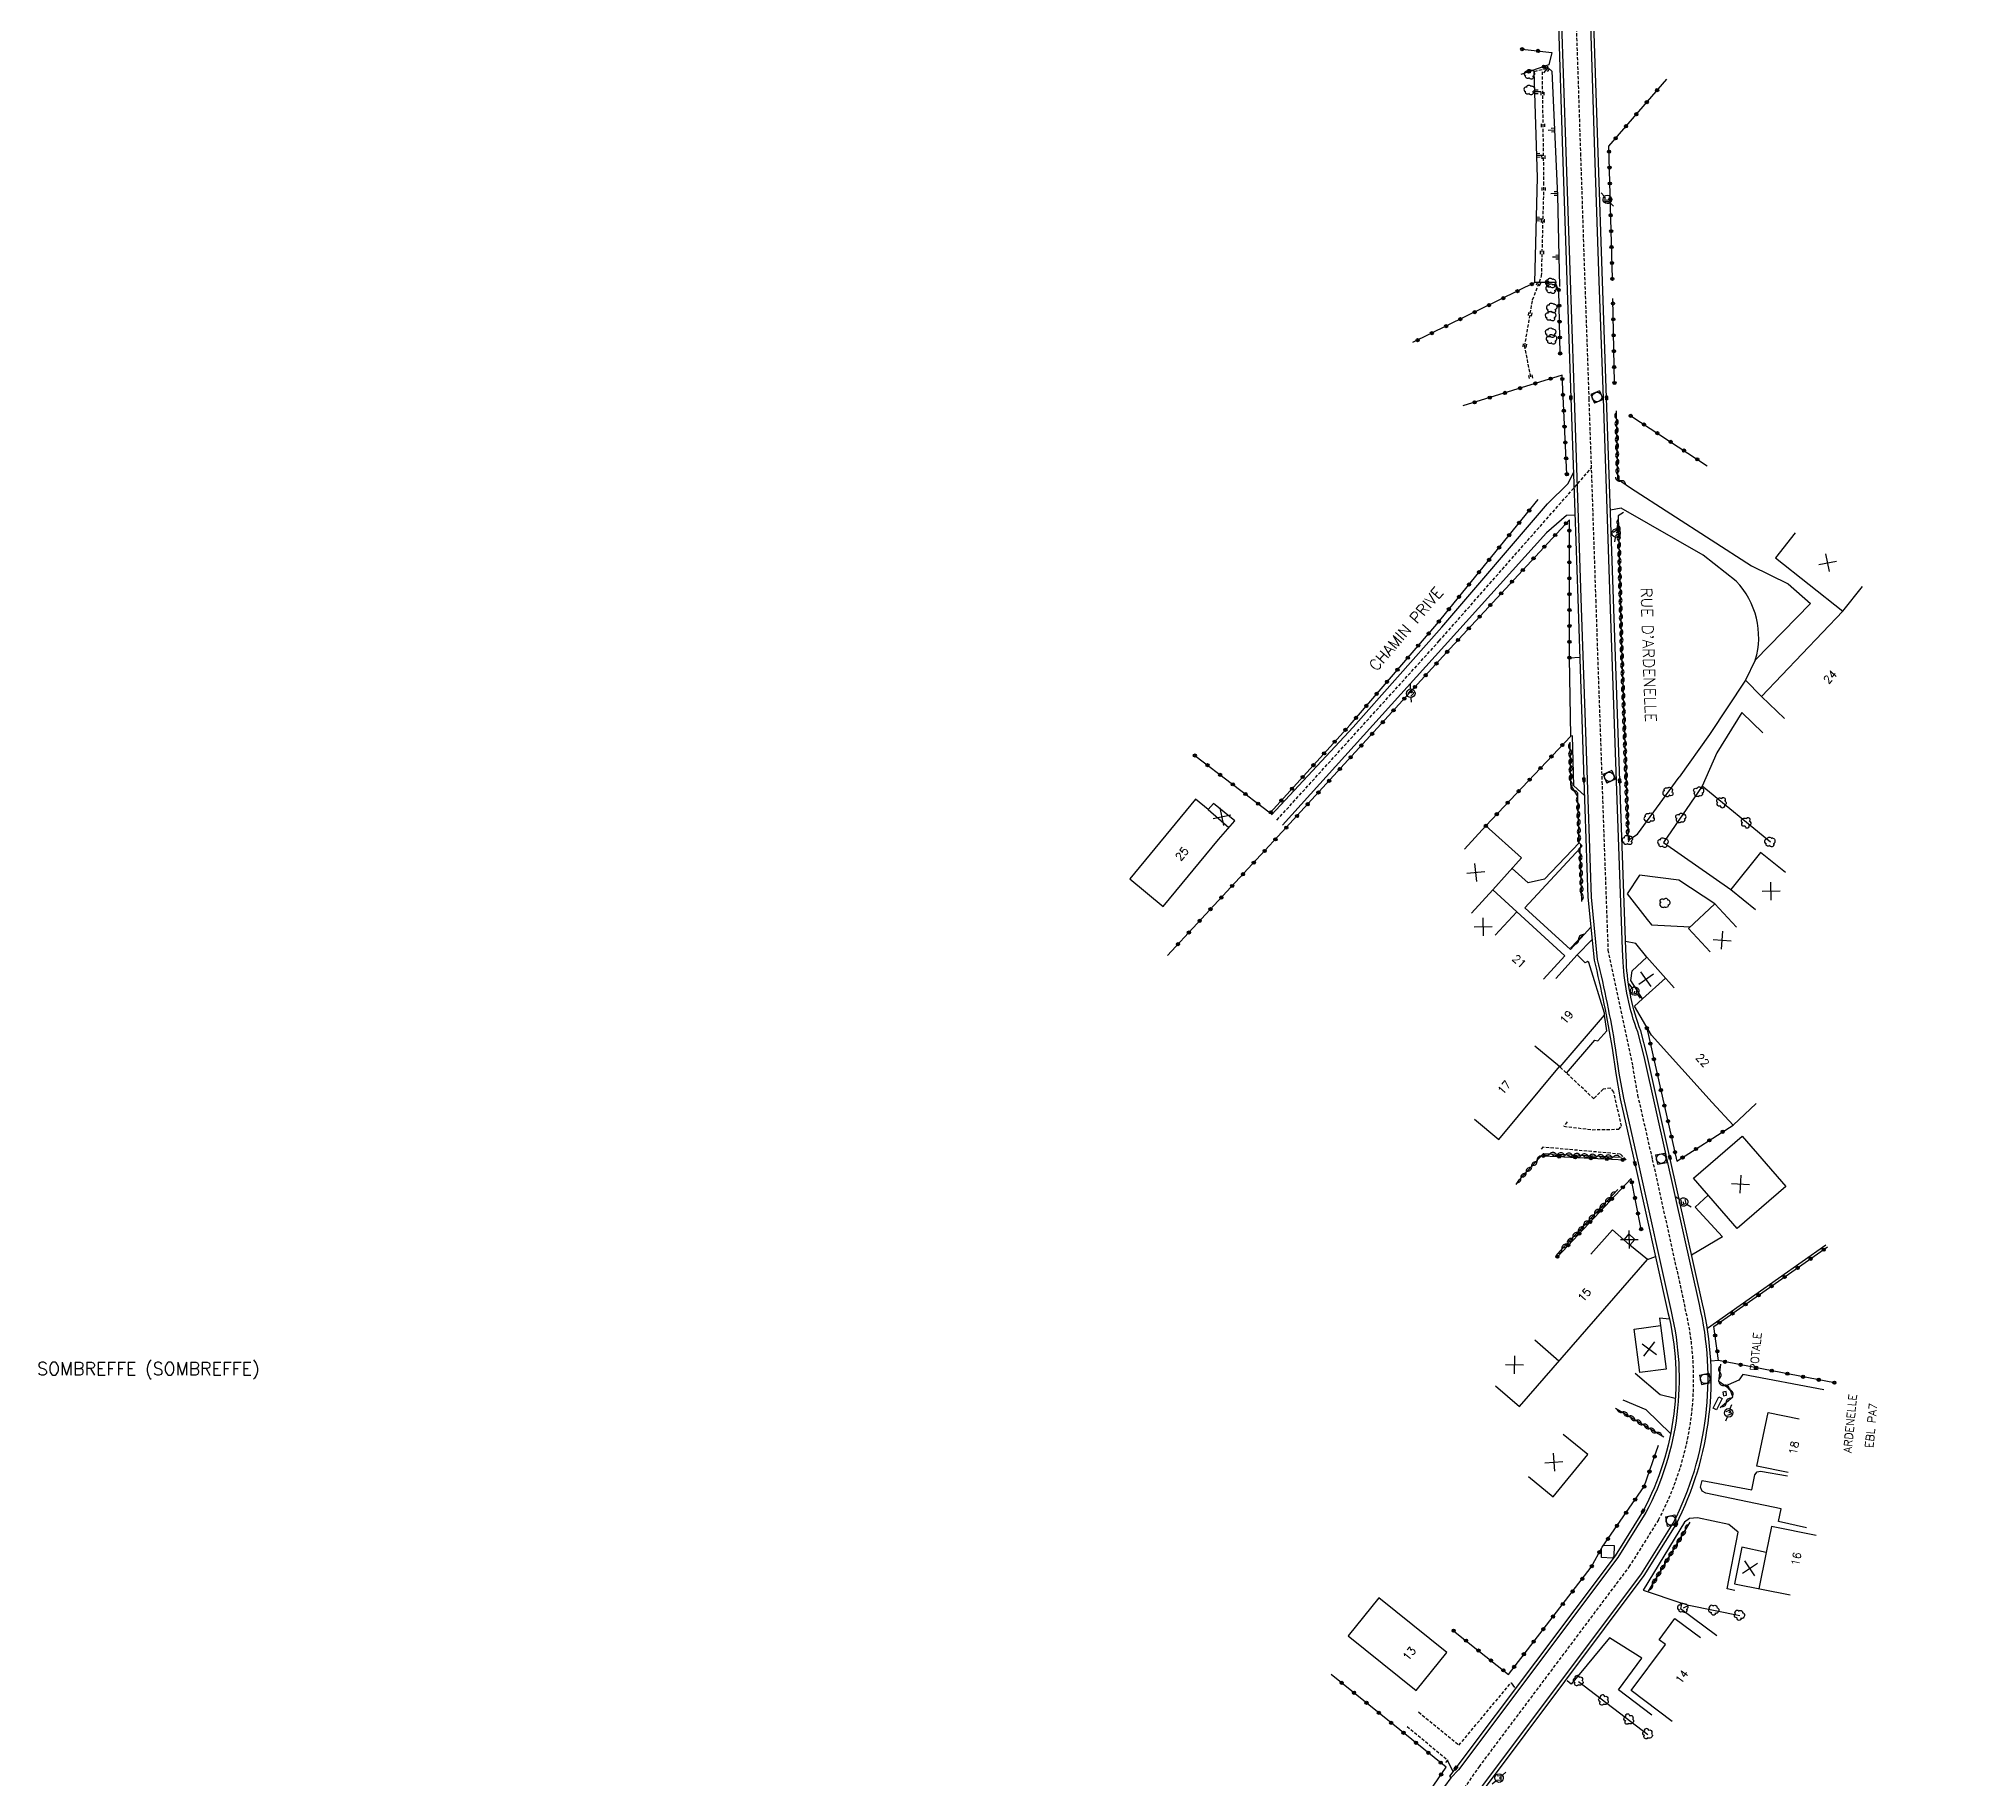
# Model space of a CAD drawing. Header units: millimetres. Extents: x 168000 to 169000, y 138000 to 138989.
# Drawn here: x 168016.8 to 168321.6, y 138450.1 to 138723.7 of the extents above; entities that cross this region are included whole.
import ezdxf
from ezdxf.enums import TextEntityAlignment as Align

# ---------------------------------------------------------------- set-up
doc = ezdxf.new("R2010")
doc.units = ezdxf.units.MM
doc.linetypes.add('DASHED', pattern=[0.75, 0.5, -0.25])
doc.layers.get('0').update_dxf_attribs({"linetype": 'CONTINUOUS'})
for name, color, linetype in [('W0001', 6, 'DASHED'), ('W0008', 7, 'CONTINUOUS'), ('W0100', 7, 'CONTINUOUS'), ('W0112', 1, 'DASHED'), ('W0211', 2, 'CONTINUOUS'), ('W0220', 5, 'DASHED'), ('W0300', 7, 'CONTINUOUS'), ('W0302', 3, 'CONTINUOUS'), ('W0310', 3, 'CONTINUOUS'), ('W0322', 7, 'CONTINUOUS'), ('W0334', 7, 'CONTINUOUS'), ('W0400', 7, 'CONTINUOUS'), ('W0420', 7, 'CONTINUOUS'), ('W0471', 7, 'CONTINUOUS'), ('W0980', 7, 'CONTINUOUS'), ('W0984', 7, 'CONTINUOUS'), ('W0989', 7, 'CONTINUOUS'), ('W0991', 7, 'CONTINUOUS'), ('W1102', 7, 'CONTINUOUS')]:
    doc.layers.add(name, color=color, linetype=linetype)
doc.styles.get("Standard").update_dxf_attribs({"font": 'romans.shx', "width": 0.85})

# ---------------------------------------------------------------- blocks, each defined once
blk = doc.blocks.new('t991o')
at = {"color": 0, "linetype": 'Continuous'}
for p, q in [((-1, 1), (1, -1)), ((-1, -1), (1, 1))]:
    blk.add_line(p, q, dxfattribs=at)
blk = doc.blocks.new('t322o')
at = {"color": 0, "linetype": 'Continuous'}
for radius in [0.25, 0.15]:
    blk.add_circle((0, 0), radius, dxfattribs=at)
blk = doc.blocks.new('t310o')
at = {"color": 0, "linetype": 'Continuous'}
for centre, start, end in [((-0.5, 0.38), 216.8699, 323.1304), ((0.5, -0.37), 36.8699, 143.1303)]:
    blk.add_arc(centre, 0.625, start, end, dxfattribs=at)
blk = doc.blocks.new('T471')
for p, q in [((-0.333334, 0.333334), (-0.333334, -0.333334)), ((-0.333334, 0.333334), (0.333334, 0.333334)), ((-0.333334, 0), (0, 0)), ((0.500001, 0.500001), (1.000002, 1.000002)), ((-0.500001, -0.500001), (-1.000002, -1.000002)), ((-0.333334, -0.333334), (0.333334, -0.333334))]:
    blk.add_line(p, q)
blk.add_ellipse((0, 0), major_axis=(0.471405, 0.471405), ratio=1, start_param=5.4977871438, end_param=11.780972451)
blk = doc.blocks.new('T420')
for p, q in [((0.75, 0.75), (-0.75, 0.75)), ((-0.75, 0.75), (-0.75, -0.75)), ((0.75, 0.75), (0.75, -0.75)), ((0.75, -0.75), (-0.75, -0.75))]:
    blk.add_line(p, q)
blk.add_ellipse((0, 0), major_axis=(-0.53, 0.53), ratio=1, start_param=3.926991, end_param=10.210176)
blk = doc.blocks.new('T400')
for p, q in [((-0.15, 0.3), (0.15, 0.3)), ((-0.15, -0.25), (-0.15, 0.3)), ((-0.15, 0.15), (0.15, 0.15)), ((-0.15, 0), (0.15, 0)), ((0.15, 0.3), (0.15, -0.25)), ((-0.15, -0.15), (0.15, -0.15)), ((-0.15, -0.25), (-0.15, -0.3)), ((-0.15, -0.3), (0.15, -0.3)), ((0.15, -0.3), (0.15, -0.25))]:
    blk.add_line(p, q)
blk = doc.blocks.new('T300')
for p, q in [((-0.8, 0.51), (-0.86, 0.34)), ((-0.86, 0.34), (-0.86, 0.17)), ((-0.86, 0.17), (-0.74, 0.06)), ((-0.69, 0.63), (-0.8, 0.51)), ((-0.8, -0.06), (-0.74, 0.06)), ((-0.74, 0.06), (-0.69, 0.11)), ((-0.57, 0.69), (-0.69, 0.63)), ((-0.46, 0.69), (-0.57, 0.69)), ((-0.29, 0.63), (-0.46, 0.69)), ((-0.29, 0.63), (-0.17, 0.74)), ((-0.23, 0.57), (-0.29, 0.63)), ((-0.17, 0.74), (-0.06, 0.8)), ((-0.06, 0.8), (0.06, 0.8)), ((0.06, 0.8), (0.23, 0.74)), ((0.23, 0.74), (0.34, 0.63)), ((0.34, 0.63), (0.4, 0.51)), ((0.46, 0.46), (0.34, 0.46)), ((0.4, 0.51), (0.4, 0.46)), ((0.57, 0.4), (0.46, 0.46)), ((0.57, 0.4), (0.69, 0.29)), ((0.69, 0.29), (0.74, 0.17)), ((0.74, 0.06), (0.69, -0.17)), ((0.74, 0.17), (0.74, 0.06)), ((-0.8, -0.17), (-0.8, -0.06)), ((-0.8, -0.23), (-0.8, -0.17)), ((-0.74, -0.34), (-0.8, -0.23)), ((-0.69, -0.4), (-0.74, -0.34)), ((-0.51, -0.46), (-0.69, -0.4)), ((-0.4, -0.46), (-0.51, -0.46)), ((-0.4, -0.46), (-0.34, -0.46)), ((-0.34, -0.46), (-0.34, -0.4)), ((-0.34, -0.51), (-0.34, -0.46)), ((-0.29, -0.63), (-0.34, -0.51)), ((-0.17, -0.74), (-0.29, -0.63)), ((-0.06, -0.8), (-0.17, -0.74)), ((0.06, -0.8), (-0.06, -0.8)), ((0.17, -0.74), (0.06, -0.8)), ((0.23, -0.69), (0.17, -0.74)), ((0.29, -0.46), (0.23, -0.46)), ((0.29, -0.63), (0.23, -0.69)), ((0.46, -0.4), (0.29, -0.46)), ((0.34, -0.51), (0.29, -0.63)), ((0.34, -0.51), (0.34, -0.46)), ((0.57, -0.34), (0.46, -0.4)), ((0.63, -0.29), (0.57, -0.34)), ((0.69, -0.17), (0.63, -0.29))]:
    blk.add_line(p, q)
blk = doc.blocks.new('t220o')
at = {"color": 0, "linetype": 'Continuous'}
for p, q in [((-0.25, 0.25), (0.25, 0.25)), ((-0.25, -0.25), (0.25, -0.25))]:
    blk.add_line(p, q, dxfattribs=at)
blk = doc.blocks.new('t211o')
at = {"color": 0, "linetype": 'Continuous'}
for p, q in [((-0.29, 0.5), (-0.29, 0)), ((0, 1), (0, 0)), ((0.29, 0.5), (0.29, 0))]:
    blk.add_line(p, q, dxfattribs=at)

msp = doc.modelspace()

# ---------------------------------------------------------------- linework, layer by layer
at = {"layer": 'W0001'}
for points in [[(168258.47, 138727.54), (168259.2, 138705.67), (168259.87, 138685.46), (168260.51, 138667.08), (168261.59, 138635.41), (168262.57, 138606.85), (168263.52, 138580.33), (168267.4, 138562.09), (168267.5, 138561.37), (168268.18, 138557.52), (168270.49, 138547.4), (168275.67, 138523.99, -0.183583), (168271.47, 138490.74), (168266.93, 138483.5), (168243.31, 138452.01), (168239.56, 138446.63, 0.090633)], [(168211.48, 138600.8), (168236.99, 138628.96), (168260.88, 138656.11, -0.105825)]]:
    msp.add_lwpolyline(points, format="xyb", dxfattribs=at)
at = {"layer": 'W0008'}
for points in [[(168244.26, 138448.65), (168269.22, 138481.99), (168274.23, 138489.98, 0.178316), (168278.38, 138524.71), (168273.26, 138547.72), (168269.68, 138563.74), (168268.67, 138567.62, -0.07697), (168266.41, 138578.46), (168266.31, 138580.45), (168265.36, 138606.95), (168264.38, 138635.51), (168263.3, 138667.17), (168262.66, 138685.56), (168261.98, 138705.76), (168261.25, 138727.63), (168260.81, 138742.08, -0.142523), (168268.49, 138778.83), (168269.81, 138780.81), (168271.13, 138782.76, -0.452074), (168276.14, 138782.32), (168293.53, 138768.09), (168302.23, 138761.55, 0.27577), (168321.57, 138760.11)], [(168229.69, 138762.57), (168247.16, 138755.69, -0.239775), (168255.13, 138744.06), (168255.68, 138727.48), (168256.39, 138705.9), (168257.07, 138685.7), (168257.69, 138667.22), (168258.76, 138635.65), (168259.74, 138607.12), (168260.38, 138588.65), (168261.33, 138578.78, -0.020519), (168264.17, 138564.92), (168264.75, 138560.93), (168265.45, 138556.96), (168267.77, 138546.78), (168272.95, 138523.36, -0.183174), (168269.05, 138492.13), (168264.63, 138485.08), (168239.6, 138451.72), (168238.62, 138450.42), (168238.8, 138450.18, 0.094942), (168216.27, 138401.67)]]:
    msp.add_lwpolyline(points, format="xyb", dxfattribs=at)
for points in [[(168210.61, 138601.59), (168223.48, 138615.38), (168237.39, 138631.14), (168254.01, 138650.54), (168257.28, 138653.72), (168258.09, 138655.43)], [(168258.32, 138648.76), (168257, 138648.7), (168253.87, 138645.98), (168237.84, 138628.21), (168212.35, 138600.01)]]:
    msp.add_lwpolyline(points, dxfattribs=at)
at = {"layer": 'W0100'}
for points in [[(168292.96, 138645.94), (168289.86, 138642.03), (168300.46, 138633.62), (168287.68, 138620.22), (168291.3, 138616.77)], [(168253.37, 138575.77), (168256.74, 138579.45), (168249.18, 138586.38), (168245.43, 138589.82), (168249.94, 138594.84), (168244.32, 138599.89), (168240.94, 138596.21)], [(168291.41, 138592.56), (168287.51, 138595.69), (168282.82, 138589.85), (168286.72, 138586.71)], [(168283.74, 138583.95), (168280.33, 138587.61), (168276.17, 138583.74), (168279.58, 138580.08)], [(168242.51, 138553.74), (168246.36, 138550.55), (168255.88, 138562.03), (168255.98, 138561.96), (168262.97, 138570.11), (168262.96, 138570.42), (168260.53, 138578.37), (168260.32, 138578.54), (168259.96, 138578.34), (168258.69, 138579.59), (168255.32, 138575.9)], [(168286.84, 138556.24), (168283.2, 138552.82), (168279.88, 138556.36), (168270.39, 138566.98), (168267.69, 138571.5), (168268.96, 138572.67), (168267.13, 138575.56), (168267.31, 138577.06), (168269.61, 138579.21), (168273.93, 138574.42)], [(168245.83, 138511.84), (168249.61, 138508.56), (168269.73, 138531.7), (168266.95, 138533.95), (168267.74, 138534.85), (168266.79, 138535.7), (168265.99, 138534.8), (168264.23, 138536.37), (168260.82, 138532.54)], [(168291.84, 138498.18), (168286.95, 138499.19), (168288.69, 138507.64), (168293.59, 138506.63)], [(168251.02, 138497.56), (168254.88, 138494.38), (168260.34, 138501), (168256.49, 138504.18)], [(168296.27, 138488.25), (168289.22, 138489.68), (168288.39, 138485.6), (168284.58, 138486.42), (168283.44, 138480.66), (168292.16, 138478.93)], [(168273.6, 138459.03), (168267.16, 138463.91), (168272.56, 138471.14), (168271.56, 138471.88), (168274.05, 138475.22), (168278.06, 138472.23)]]:
    msp.add_lwpolyline(points, dxfattribs=at)
for points in [[(168193.59, 138587.21), (168202.29, 138597.74), (168204.83, 138600.67), (168201.49, 138603.42), (168200.67, 138602.43), (168198.68, 138604.07), (168188.34, 138591.55)], [(168291.49, 138543.14), (168283.84, 138536.54), (168276.97, 138544.46), (168284.62, 138551.06)], [(168271.79, 138521.28), (168272.69, 138514.46), (168268.53, 138513.92), (168267.64, 138520.74)], [(168281.59, 138510.84), (168281.67, 138510.26), (168282.16, 138510.33), (168282.08, 138510.91)], [(168222.68, 138472.51), (168233.34, 138463.9), (168238.16, 138469.86), (168227.5, 138478.48)]]:
    msp.add_lwpolyline(points, close=True, dxfattribs=at)
at = {"layer": 'W0112'}
for points in [[(168251.94, 138718.54), (168254.04, 138719.05), (168254.05, 138719.36)], [(168257.08, 138553.31), (168256.6, 138552.63), (168261.06, 138552.1), (168265.21, 138552.17), (168265.64, 138552.64), (168264.45, 138558.01), (168263.92, 138558.65), (168262.77, 138558.48), (168261.29, 138556.96), (168255.98, 138561.96)], [(168266.38, 138547.38), (168265.46, 138548.26), (168253.3, 138549.34), (168253.01, 138549.05)], [(168233.75, 138460.52), (168240.09, 138455.31), (168248.29, 138465.11)], [(168231.94, 138458.26), (168238.3, 138452.96), (168237.89, 138452.49)]]:
    msp.add_lwpolyline(points, dxfattribs=at)
at = {"layer": 'W0211'}
for points in [[(168254.11, 138719.08), (168254.7, 138718.56), (168255.58, 138699), (168255.92, 138684.7)], [(168252.03, 138685.31), (168252.43, 138701.83), (168251.94, 138718.54)]]:
    msp.add_lwpolyline(points, dxfattribs=at)
at = {"layer": 'W0220'}
msp.add_lwpolyline([(168251.39, 138670.51), (168250.43, 138675.29), (168251.68, 138682.63), (168253.09, 138686.34), (168253.46, 138700.74), (168253.21, 138718.73)], dxfattribs=at)
at = {"layer": 'W0302'}
for points in [[(168266.68, 138597.64), (168268.18, 138598.6), (168274.71, 138607.52)], [(168289.08, 138597.33), (168278.32, 138606.12), (168272.26, 138597.24)], [(168275.38, 138476.89), (168276.25, 138477.32), (168284.23, 138475.71)], [(168258.88, 138465.34), (168269.79, 138457)]]:
    msp.add_lwpolyline(points, dxfattribs=at)
at = {"layer": 'W0310'}
for points in [[(168264.83, 138665.14), (168265.04, 138654.47), (168267.04, 138653.03)], [(168265.94, 138649.16), (168265.14, 138648.63), (168265.67, 138627.81), (168266.68, 138597.64)], [(168259, 138597.22), (168258.78, 138604.52), (168257.68, 138606.34), (168257.56, 138613.05)], [(168259.43, 138587.97), (168259.15, 138596.35)], [(168259.76, 138582.9), (168257.62, 138580.67)], [(168249.09, 138543.46), (168249.63, 138544.27), (168253.4, 138548.34), (168265.65, 138547.77)], [(168255.43, 138532.44), (168265.05, 138542.7)], [(168281.14, 138508.4), (168283.15, 138510.06), (168282.73, 138511.24), (168280.97, 138512.48), (168281.26, 138515.23)], [(168264.72, 138508.32), (168272.28, 138503.77)], [(168269.87, 138479.53), (168276.43, 138490.35)]]:
    msp.add_lwpolyline(points, dxfattribs=at)
at = {"layer": 'W0322'}
for points in [[(168250.03, 138722.03), (168254.67, 138721.52), (168254.23, 138719.55), (168249.82, 138718.07)], [(168264.21, 138685.91), (168263.67, 138706.8), (168272.75, 138717.33)], [(168256, 138674.18), (168255.81, 138684.09), (168255.2, 138685.33), (168252.03, 138685.31), (168232.8, 138675.88)], [(168264.55, 138669.53), (168264.3, 138682.84)], [(168257.06, 138655.18), (168256.31, 138670.76), (168240.72, 138665.92)], [(168267.1, 138664.37), (168279.11, 138656.52)], [(168198.57, 138610.94), (168210.42, 138601.93), (168222.98, 138615.79), (168236.59, 138631.6), (168252.54, 138651.19)], [(168257.46, 138626.32), (168257.45, 138648.03), (168238.7, 138627.76), (168212.95, 138599.61), (168194.27, 138579.49)], [(168244.32, 138599.89), (168257.66, 138613.98)], [(168269.63, 138568.07), (168274.37, 138547.15), (168283.2, 138552.82)], [(168253.35, 138547.99), (168266.25, 138547.34)], [(168268.74, 138536.46), (168267.15, 138544.41), (168255.53, 138532.07)], [(168299.12, 138512.3), (168280.92, 138515.79), (168280.18, 138521.14), (168298.05, 138533.65)], [(168239.26, 138473.3), (168247.86, 138466.44), (168260.9, 138483.28), (168262.61, 138486.45), (168269.23, 138495.98), (168271.48, 138502.47)], [(168212.48, 138438.4), (168224.33, 138429.29), (168231.67, 138442.53), (168238.08, 138451.84), (168220.01, 138466.44)]]:
    msp.add_lwpolyline(points, dxfattribs=at)
at = {"layer": 'W0334'}
for points in [[(168242.61, 138446.94), (168243.86, 138448.95), (168268.8, 138482.27), (168273.79, 138490.23, 0.178222), (168277.89, 138524.6), (168272.77, 138547.62), (168269.19, 138563.62), (168268.19, 138567.47, -0.076788), (168265.91, 138578.43), (168265.81, 138580.43), (168264.86, 138606.93), (168263.88, 138635.49), (168262.8, 138667.15), (168262.16, 138685.54), (168261.48, 138705.74), (168260.75, 138727.61), (168260.31, 138742.05, -0.142573), (168268.06, 138779.09), (168269.39, 138781.08), (168270.75, 138783.08), (168271.16, 138782.8)], [(168229.87, 138763.03), (168247.37, 138756.14, -0.240694), (168255.63, 138744.1), (168256.18, 138727.5), (168256.89, 138705.91), (168257.57, 138685.72), (168258.19, 138667.24), (168259.26, 138635.67), (168260.24, 138607.13), (168260.88, 138588.68), (168261.82, 138578.87, -0.020472), (168264.66, 138564.99), (168265.24, 138561.01), (168265.94, 138557.06), (168268.25, 138546.89), (168273.44, 138523.48, -0.18325), (168269.49, 138491.88), (168265.05, 138484.79), (168240, 138451.42), (168238.8, 138450.18)], [(168286.68, 138625.94, 0.273864), (168283.66, 138638.34), (168278.48, 138642.47), (168265.61, 138649.87), (168263.9, 138649.54)]]:
    msp.add_lwpolyline(points, format="xyb", dxfattribs=at)
for points in [[(168267.04, 138653.03), (168286.07, 138640.76), (168291.83, 138637.94), (168295.37, 138634.86), (168286.68, 138625.94), (168285.17, 138622.78)], [(168259.83, 138604.65), (168258.13, 138606.18), (168257.92, 138614.03), (168257.66, 138613.98), (168257.46, 138626.32), (168259.08, 138626.41)], [(168287.68, 138620.22), (168285.17, 138622.78), (168279.48, 138614.23), (168274.71, 138607.52)], [(168287.85, 138614.53), (168284.55, 138617.73), (168280.65, 138611.35), (168278.32, 138606.12)], [(168260.83, 138583.96), (168257.64, 138580.44), (168250.45, 138587.01), (168259.15, 138596.35), (168259.47, 138596.72), (168259, 138597.22), (168253.55, 138591.5), (168250.98, 138590.9), (168248.47, 138593.2)], [(168272.26, 138597.24), (168282.82, 138589.85)], [(168280.33, 138587.61), (168274.66, 138591.36), (168268.49, 138592.1), (168266.52, 138589.2), (168269.68, 138585.17), (168270.38, 138584.33), (168276.45, 138584)], [(168258.69, 138579.59), (168261.02, 138582.01)], [(168269.61, 138579.21), (168267.88, 138581.37), (168266.27, 138581.68)], [(168256.99, 138561.01), (168261.46, 138566.2), (168261.93, 138566.08), (168263.34, 138567.62), (168262.97, 138570.11)], [(168279.27, 138541.81), (168277.22, 138539.93), (168281.54, 138535.26), (168276.68, 138532.36)], [(168297.75, 138533.93), (168279.15, 138520.83)], [(168269.73, 138531.7), (168271, 138532.17)], [(168273.2, 138522.29), (168271.6, 138522.46), (168271.79, 138521.28)], [(168280.92, 138515.79), (168279.69, 138515.68)], [(168267.78, 138513.83), (168271.74, 138510.46), (168274.1, 138509.85)], [(168297.47, 138511.21), (168284.74, 138513.6), (168284.08, 138512.72), (168282.44, 138511.96)], [(168273.36, 138504.3), (168269.52, 138508.02), (168265.89, 138509.54)], [(168294.74, 138489.5), (168290.31, 138490.48), (168290.76, 138492.45), (168278.89, 138494.93), (168278.32, 138495.24), (168278.07, 138495.88), (168278.34, 138496.9), (168286.15, 138495.46), (168286.59, 138497.81), (168286.99, 138498.31), (168287.49, 138498.41), (168291.74, 138497.66)], [(168283.48, 138479.61), (168282.27, 138479.87), (168284, 138488.78), (168282.53, 138490), (168277.6, 138491.04), (168276.32, 138490.95), (168275.55, 138490.36), (168269.07, 138479.67), (168275.13, 138477.61), (168274.92, 138476.79), (168280.66, 138472.56)], [(168262.84, 138486.77), (168264.47, 138486.68), (168264.46, 138484.98), (168264.24, 138484.7), (168262.49, 138484.79), (168262.49, 138486.22)], [(168270.41, 138460.03), (168265.19, 138464.02), (168268.83, 138469), (168263.78, 138472.2), (168257.76, 138464.89), (168257.11, 138465.4)], [(168248.29, 138465.11), (168248.81, 138464.39)], [(168239.16, 138451.13), (168238.3, 138452.92)]]:
    msp.add_lwpolyline(points, dxfattribs=at)
msp.add_lwpolyline([(168280.95, 138510.08), (168281.47, 138509.81), (168280.57, 138508.02), (168280.06, 138508.28)], close=True, dxfattribs=at)
at = {"layer": 'W1102'}
for points in [[(168300.46, 138633.62), (168303.56, 138637.54)], [(168200.67, 138602.43), (168203.91, 138599.61)], [(168242.05, 138586.13), (168245.43, 138589.82)], [(168245.8, 138582.69), (168249.18, 138586.38)], [(168268.96, 138572.67), (168272.57, 138575.92)], [(168255.88, 138562.03), (168252.03, 138565.22)], [(168266.95, 138533.95), (168265.99, 138534.8)], [(168255.81, 138515.7), (168252.04, 138518.98)], [(168288.39, 138485.6), (168287.25, 138479.9)]]:
    msp.add_lwpolyline(points, dxfattribs=at)

# ---------------------------------------------------------------- block references
at = {"layer": 'W0211'}
for p, rotation in [((168254.11, 138719.08), 139.0268053306271), ((168252.03, 138715.3), 271.6822750916191), ((168255.11, 138709.36), 92.55033645629543), ((168252.33, 138705.3), 271.6822750916191), ((168255.56, 138699.37), 92.55033645629543), ((168252.27, 138695.3), 268.6163301048861), ((168255.81, 138689.37), 91.37213118954708)]:
    msp.add_blockref('t211o', p, dxfattribs=dict(at, rotation=rotation))
at = {"layer": 'W0220'}
for p, rotation in [((168253.26, 138715.04), 90.78831008498781), ((168253.33, 138710.04), 90.78831008498781), ((168253.4, 138705.04), 90.78831008498781), ((168253.44, 138700.04), 88.5256482487108), ((168253.31, 138695.04), 88.5256482487108), ((168253.18, 138690.05), 88.5256482487108), ((168252.63, 138685.13), 69.24959061593589), ((168251.29, 138680.34), 80.32844845550099), ((168250.45, 138675.41), 80.32844845550099), ((168251.39, 138670.51), 101.3853341005645)]:
    msp.add_blockref('t220o', p, dxfattribs=dict(at, rotation=rotation))
at = {"layer": 'W0300'}
for p, rotation in [((168251.28, 138718.06), 23.72230611156809), ((168251.25, 138715.6), 23.72230611156809), ((168254.61, 138685.25), 23.72230611156809), ((168254.68, 138684.35), 23.72230611156809), ((168254.77, 138681.33), 23.72230611156809), ((168254.6, 138680.04), 23.72230611156809), ((168254.6, 138677.42), 23.72230611156809), ((168254.75, 138676.38), 23.72230611156809), ((168273.04, 138605.23), 53.7575711086613), ((168277.7, 138605.21), 235.7091613655343), ((168281.34, 138603.65), 140.7516747515577), ((168270.08, 138601.2), 53.7575711086613), ((168274.88, 138601.08), 235.7091613655343), ((168285.21, 138600.49), 140.7516747515577), ((168266.68, 138597.64), 32.78685359754603), ((168272.26, 138597.24), 23.72230611156809), ((168289.08, 138597.33), 23.72230611156809), ((168272.36, 138587.73), 222.954462581924), ((168275.38, 138476.89), 26.54387793771507), ((168280.2, 138476.52), 348.5765029677851), ((168284.23, 138475.71), 348.5765029677851), ((168258.88, 138465.34), 322.6144419539261), ((168262.85, 138462.3), 322.6144419539261), ((168266.82, 138459.27), 322.6144419539261), ((168269.79, 138457), 322.6144419539261)]:
    msp.add_blockref('T300', p, dxfattribs=dict(at, rotation=rotation))
at = {"layer": 'W0310'}
for p, rotation in [((168264.86, 138663.89), 271.0873354574131), ((168264.88, 138662.64), 271.0873354574131), ((168264.91, 138661.39), 271.0873354574131), ((168264.93, 138660.14), 271.0873354574131), ((168264.95, 138658.89), 271.0873354574131), ((168264.98, 138657.64), 271.0873354574131), ((168265.5, 138654.13), 324.3895805304801), ((168265, 138656.39), 271.0873354574131), ((168265.02, 138655.14), 271.0873354574131), ((168265.18, 138647.09), 271.4407395472732), ((168265.21, 138645.84), 271.4407395472732), ((168265.24, 138644.59), 271.4407395472732), ((168265.28, 138643.34), 271.4407395472732), ((168265.31, 138642.09), 271.4407395472732), ((168265.34, 138640.84), 271.4407395472732), ((168265.37, 138639.59), 271.4407395472732), ((168265.4, 138638.34), 271.4407395472732), ((168265.43, 138637.09), 271.4407395472732), ((168265.46, 138635.84), 271.4407395472732), ((168265.5, 138634.59), 271.4407395472732), ((168265.53, 138633.34), 271.4407395472732), ((168265.56, 138632.09), 271.4407395472732), ((168265.59, 138630.84), 271.4407395472732), ((168265.62, 138629.59), 271.4407395472732), ((168265.65, 138628.34), 271.4407395472732), ((168265.69, 138627.09), 271.9186759692311), ((168265.73, 138625.84), 271.9186759692311), ((168265.77, 138624.59), 271.9186759692311), ((168265.82, 138623.35), 271.9186759692311), ((168265.86, 138622.1), 271.9186759692311), ((168265.9, 138620.85), 271.9186759692311), ((168265.94, 138619.6), 271.9186759692311), ((168265.98, 138618.35), 271.9186759692311), ((168266.03, 138617.1), 271.9186759692311), ((168266.07, 138615.85), 271.9186759692311), ((168266.11, 138614.6), 271.9186759692311), ((168257.58, 138611.91), 91.05835496170668), ((168266.15, 138613.35), 271.9186759692311), ((168266.19, 138612.1), 271.9186759692311), ((168257.6, 138610.66), 91.05835496170668), ((168257.63, 138609.41), 91.05835496170668), ((168257.65, 138608.16), 91.05835496170668), ((168266.23, 138610.85), 271.9186759692311), ((168266.28, 138609.6), 271.9186759692311), ((168266.32, 138608.35), 271.9186759692311), ((168257.67, 138606.91), 91.05835496170668), ((168258.23, 138605.43), 121.1844669074153), ((168266.36, 138607.1), 271.9186759692311), ((168266.4, 138605.85), 271.9186759692311), ((168258.81, 138603.47), 91.75321009911487), ((168258.85, 138602.22), 91.75321009911487), ((168266.44, 138604.61), 271.9186759692311), ((168266.49, 138603.36), 271.9186759692311), ((168266.53, 138602.11), 271.9186759692311), ((168258.89, 138600.97), 91.75321009911487), ((168258.93, 138599.72), 91.75321009911487), ((168266.57, 138600.86), 271.9186759692311), ((168266.61, 138599.61), 271.9186759692311), ((168258.97, 138598.47), 91.75321009911487), ((168259, 138597.22), 91.75321009911487), ((168266.65, 138598.36), 271.9186759692311), ((168259.18, 138595.47), 91.95452455416488), ((168259.22, 138594.22), 91.95452455416488), ((168259.26, 138592.97), 91.95452455416488), ((168259.3, 138591.72), 91.95452455416488), ((168259.35, 138590.47), 91.95452455416488), ((168259.39, 138589.22), 91.95452455416488), ((168258.9, 138582), 226.1209837472591), ((168254.38, 138548.29), 357.3388650485551), ((168255.63, 138548.23), 357.3388650485551), ((168256.88, 138548.18), 357.3388650485551), ((168258.13, 138548.12), 357.3388650485551), ((168259.37, 138548.06), 357.3388650485551), ((168260.62, 138548), 357.3388650485551), ((168261.87, 138547.94), 357.3388650485551), ((168263.12, 138547.89), 357.3388650485551), ((168249.82, 138544.47), 47.1749680183413), ((168250.67, 138545.39), 47.1749680183413), ((168251.52, 138546.31), 47.1749680183413), ((168252.37, 138547.22), 47.1749680183413), ((168264.37, 138547.83), 357.3388650485551), ((168263.98, 138541.56), 46.8627476753071), ((168261.41, 138538.83), 46.8627476753071), ((168262.27, 138539.74), 46.8627476753071), ((168263.12, 138540.65), 46.8627476753071), ((168257.99, 138535.18), 46.8627476753071), ((168258.85, 138536.09), 46.8627476753071), ((168259.7, 138537), 46.8627476753071), ((168260.56, 138537.92), 46.8627476753071), ((168256.28, 138533.35), 46.8627476753071), ((168257.14, 138534.27), 46.8627476753071), ((168281.12, 138513.95), 83.860501094138), ((168281.8, 138511.89), 144.9888055921751), ((168282.76, 138511.14), 109.8606532477396), ((168282.11, 138509.2), 39.49349526489941), ((168265.79, 138507.67), 328.9975076928061), ((168266.86, 138507.03), 328.9975076928061), ((168267.93, 138506.38), 328.9975076928061), ((168269, 138505.74), 328.9975076928061), ((168270.07, 138505.1), 328.9975076928061), ((168271.14, 138504.45), 328.9975076928061), ((168274.41, 138487.02), 58.76323374551969), ((168275.06, 138488.08), 58.76323374551969), ((168275.7, 138489.15), 58.76323374551969), ((168272.46, 138483.81), 58.76323374551969), ((168273.11, 138484.88), 58.76323374551969), ((168273.76, 138485.95), 58.76323374551969), ((168270.52, 138480.6), 58.76323374551969), ((168271.17, 138481.67), 58.76323374551969), ((168271.82, 138482.74), 58.76323374551969)]:
    msp.add_blockref('t310o', p, dxfattribs=dict(at, rotation=rotation))
at = {"layer": 'W0322'}
for p, rotation in [((168250.03, 138722.03), 353.6608801321121), ((168252.52, 138721.76), 353.6608801321121), ((168253.46, 138719.29), 198.4899703450211), ((168251.09, 138718.5), 198.4899703450211), ((168271.25, 138715.59), 49.21941137458009), ((168269.62, 138713.69), 49.21941137458009), ((168266.35, 138709.91), 49.21941137458009), ((168267.99, 138711.8), 49.21941137458009), ((168264.72, 138708.01), 49.21941137458009), ((168263.69, 138705.91), 91.48432341276184), ((168263.76, 138703.41), 91.48432341276184), ((168263.82, 138700.91), 91.48432341276184), ((168263.89, 138698.41), 91.48432341276184), ((168263.95, 138695.91), 91.48432341276184), ((168264.02, 138693.41), 91.48432341276184), ((168264.08, 138690.91), 91.48432341276184), ((168264.15, 138688.41), 91.48432341276184), ((168251.55, 138685.07), 206.1062230703801), ((168253.99, 138685.32), 180.4035113565271), ((168264.21, 138685.91), 91.48432341276184), ((168247.06, 138682.87), 206.1062230703801), ((168249.3, 138683.97), 206.1062230703801), ((168255.77, 138684.17), 116.3072958780772), ((168264.32, 138682.03), 91.05829009311252), ((168240.32, 138679.57), 206.1062230703801), ((168242.57, 138680.67), 206.1062230703801), ((168244.81, 138681.77), 206.1062230703801), ((168255.86, 138681.68), 91.0940395992324), ((168255.91, 138679.18), 91.0940395992324), ((168264.36, 138679.53), 91.05829009311252), ((168233.59, 138676.27), 206.1062230703801), ((168235.83, 138677.37), 206.1062230703801), ((168238.08, 138678.47), 206.1062230703801), ((168255.95, 138676.68), 91.0940395992324), ((168264.41, 138677.03), 91.05829009311252), ((168256, 138674.18), 91.0940395992324), ((168264.45, 138674.53), 91.05829009311252), ((168254.5, 138670.2), 197.2750856560001), ((168256.34, 138670.16), 92.76102028224267), ((168264.5, 138672.03), 91.05829009311252), ((168244.95, 138667.23), 197.2750856560001), ((168247.33, 138667.97), 197.2750856560001), ((168249.72, 138668.72), 197.2750856560001), ((168252.11, 138669.46), 197.2750856560001), ((168256.46, 138667.67), 92.76102028224267), ((168264.55, 138669.53), 91.05829009311252), ((168242.56, 138666.49), 197.2750856560001), ((168256.58, 138665.17), 92.76102028224267), ((168267.1, 138664.37), 326.814694133559), ((168256.7, 138662.67), 92.76102028224267), ((168269.19, 138663), 326.814694133559), ((168271.29, 138661.64), 326.814694133559), ((168256.82, 138660.17), 92.76102028224267), ((168256.94, 138657.68), 92.76102028224267), ((168273.38, 138660.27), 326.814694133559), ((168275.47, 138658.9), 326.814694133559), ((168257.06, 138655.18), 92.76102028224267), ((168277.56, 138657.53), 326.814694133559), ((168251.14, 138649.47), 50.855999749236), ((168247.98, 138645.59), 50.855999749236), ((168249.56, 138647.53), 50.855999749236), ((168255.22, 138645.62), 227.234972795099), ((168256.92, 138647.46), 227.234972795099), ((168257.45, 138646.32), 90.0342029975539), ((168246.41, 138643.66), 50.855999749236), ((168253.52, 138643.79), 227.234972795099), ((168257.45, 138643.82), 90.0342029975539), ((168243.25, 138639.78), 50.855999749236), ((168244.83, 138641.72), 50.855999749236), ((168250.13, 138640.11), 227.234972795099), ((168251.82, 138641.95), 227.234972795099), ((168257.45, 138641.32), 90.0342029975539), ((168241.67, 138637.84), 50.855999749236), ((168246.73, 138636.44), 227.234972795099), ((168248.43, 138638.28), 227.234972795099), ((168257.45, 138638.82), 90.0342029975539), ((168257.46, 138636.32), 90.0342029975539), ((168238.51, 138633.96), 50.855999749236), ((168240.09, 138635.9), 50.855999749236), ((168245.03, 138634.61), 227.234972795099), ((168257.46, 138633.82), 90.0342029975539), ((168235.32, 138630.12), 49.26121087746228), ((168236.94, 138632.02), 50.855999749236), ((168241.64, 138630.94), 227.234972795099), ((168243.34, 138632.77), 227.234972795099), ((168257.46, 138631.32), 90.0342029975539), ((168233.68, 138628.22), 49.26121087746228), ((168238.25, 138627.26), 227.5545689675121), ((168239.94, 138629.1), 227.234972795099), ((168257.46, 138628.82), 90.0342029975539), ((168230.42, 138624.44), 49.26121087746228), ((168232.05, 138626.33), 49.26121087746228), ((168236.56, 138625.42), 227.5545689675121), ((168257.46, 138626.32), 90.0342029975539), ((168228.79, 138622.54), 49.26121087746228), ((168233.18, 138621.73), 227.5545689675121), ((168234.87, 138623.57), 227.5545689675121), ((168225.53, 138618.75), 49.26121087746228), ((168227.16, 138620.65), 49.26121087746228), ((168229.81, 138618.04), 227.5545689675121), ((168231.5, 138619.89), 227.5545689675121), ((168222.24, 138614.98), 47.82569567271489), ((168223.9, 138616.86), 49.26121087746228), ((168228.12, 138616.2), 227.5545689675121), ((168220.56, 138613.13), 47.82569567271489), ((168224.75, 138612.51), 227.5545689675121), ((168226.44, 138614.35), 227.5545689675121), ((168256.35, 138612.6), 46.5601136312614), ((168198.57, 138610.94), 322.7416911692061), ((168200.56, 138609.43), 322.7416911692061), ((168217.21, 138609.42), 47.82569567271489), ((168218.89, 138611.28), 47.82569567271489), ((168221.37, 138608.82), 227.5545689675121), ((168223.06, 138610.66), 227.5545689675121), ((168252.91, 138608.97), 46.5601136312614), ((168254.63, 138610.79), 46.5601136312614), ((168202.55, 138607.91), 322.7416911692061), ((168204.54, 138606.4), 322.7416911692061), ((168215.53, 138607.57), 47.82569567271489), ((168219.69, 138606.97), 227.5545689675121), ((168251.2, 138607.15), 46.5601136312614), ((168206.53, 138604.89), 322.7416911692061), ((168208.52, 138603.37), 322.7416911692061), ((168212.17, 138603.87), 47.82569567271489), ((168213.85, 138605.72), 47.82569567271489), ((168216.31, 138603.28), 227.5545689675121), ((168218, 138605.13), 227.5545689675121), ((168247.76, 138603.52), 46.5601136312614), ((168249.48, 138605.34), 46.5601136312614), ((168210.49, 138602.01), 47.82569567271489), ((168214.63, 138601.44), 227.5545689675121), ((168244.32, 138599.89), 46.5601136312614), ((168246.04, 138601.71), 46.5601136312614), ((168211.24, 138597.76), 227.1164283249381), ((168212.94, 138599.59), 227.1164283249381), ((168207.83, 138594.1), 227.1164283249381), ((168209.54, 138595.93), 227.1164283249381), ((168206.13, 138592.27), 227.1164283249381), ((168202.73, 138588.6), 227.1164283249381), ((168204.43, 138590.43), 227.1164283249381), ((168199.33, 138584.94), 227.1164283249381), ((168201.03, 138586.77), 227.1164283249381), ((168197.63, 138583.11), 227.1164283249381), ((168195.93, 138581.27), 227.1164283249381), ((168269.63, 138568.07), 282.7536005019241), ((168270.19, 138565.63), 282.7536005019241), ((168270.74, 138563.19), 282.7536005019241), ((168271.29, 138560.75), 282.7536005019241), ((168271.84, 138558.32), 282.7536005019241), ((168272.39, 138555.88), 282.7536005019241), ((168272.95, 138553.44), 282.7536005019241), ((168273.5, 138551), 282.7536005019241), ((168281.56, 138551.77), 32.72794271402621), ((168253.35, 138547.99), 357.1163843700051), ((168274.05, 138548.56), 282.7536005019241), ((168277.36, 138549.07), 32.72794271402621), ((168279.46, 138550.42), 32.72794271402621), ((168255.85, 138547.87), 357.1163843700051), ((168258.34, 138547.74), 357.1163843700051), ((168260.84, 138547.62), 357.1163843700051), ((168263.34, 138547.49), 357.1163843700051), ((168265.84, 138547.37), 357.1163843700051), ((168275.25, 138547.71), 32.72794271402621), ((168265.86, 138543.04), 226.729382748995), ((168267.27, 138543.82), 101.3081523469977), ((168262.43, 138539.4), 226.729382748995), ((168264.14, 138541.22), 226.729382748995), ((168267.76, 138541.37), 101.3081523469977), ((168268.25, 138538.91), 101.3081523469977), ((168259, 138535.76), 226.729382748995), ((168260.71, 138537.58), 226.729382748995), ((168268.74, 138536.46), 101.3081523469977), ((168257.29, 138533.94), 226.729382748995), ((168297.44, 138533.22), 34.99010798019109), ((168255.57, 138532.12), 226.729382748995), ((168293.34, 138530.36), 34.99010798019109), ((168295.39, 138531.79), 34.99010798019109), ((168289.25, 138527.49), 34.99010798019109), ((168291.3, 138528.92), 34.99010798019109), ((168285.15, 138524.62), 34.99010798019109), ((168287.2, 138526.06), 34.99010798019109), ((168281.06, 138521.76), 34.99010798019109), ((168283.1, 138523.19), 34.99010798019109), ((168280.37, 138519.73), 97.8327352802385), ((168280.72, 138517.25), 97.8327352802385), ((168281.93, 138515.6), 169.1388640555111), ((168284.38, 138515.13), 169.1388640555111), ((168286.84, 138514.66), 169.1388640555111), ((168289.29, 138514.19), 169.1388640555111), ((168291.75, 138513.72), 169.1388640555111), ((168294.21, 138513.24), 169.1388640555111), ((168296.66, 138512.77), 169.1388640555111), ((168299.12, 138512.3), 169.1388640555111), ((168270.86, 138500.69), 70.88789662180888), ((168270.04, 138498.33), 70.88789662180888), ((168267.8, 138493.92), 55.23178798284989), ((168269.22, 138495.97), 55.23178798284989), ((168266.37, 138491.86), 55.23178798284989), ((168263.52, 138487.75), 55.23178798284989), ((168264.95, 138489.81), 55.23178798284989), ((168262.18, 138485.65), 61.56286482892089), ((168259.49, 138481.46), 52.24989493736249), ((168260.99, 138483.45), 61.56286482892089), ((168257.96, 138479.48), 52.24989493736249), ((168254.89, 138475.53), 52.24989493736249), ((168256.42, 138477.5), 52.24989493736249), ((168239.26, 138473.3), 321.3998224564731), ((168241.21, 138471.74), 321.3998224564731), ((168253.36, 138473.55), 52.24989493736249), ((168243.16, 138470.18), 321.3998224564731), ((168245.12, 138468.62), 321.3998224564731), ((168250.3, 138469.6), 52.24989493736249), ((168251.83, 138471.57), 52.24989493736249), ((168247.07, 138467.06), 321.3998224564731), ((168248.77, 138467.62), 52.24989493736249), ((168221.66, 138465.11), 141.0644005201871), ((168223.6, 138463.54), 141.0644005201871), ((168225.55, 138461.97), 141.0644005201871), ((168227.49, 138460.39), 141.0644005201871), ((168229.44, 138458.82), 141.0644005201871), ((168231.38, 138457.25), 141.0644005201871), ((168233.33, 138455.68), 141.0644005201871), ((168235.27, 138454.11), 141.0644005201871), ((168237.22, 138452.54), 141.0644005201871), ((168237.29, 138450.7), 55.48363299107569)]:
    msp.add_blockref('t322o', p, dxfattribs=dict(at, rotation=rotation))
at = {"layer": 'W0400'}
for p, rotation in [((168257.69, 138667.22), 1.96384861294846), ((168263.3, 138667.17), 181.9399909183762), ((168259.74, 138607.12), 1.955524234130444), ((168265.36, 138606.95), 181.9630113156837), ((168267.77, 138546.78), 12.60906983215897), ((168273.26, 138547.72), 192.482027775411), ((168269.05, 138492.13), 327.9905837467338), ((168274.23, 138489.98), 152.9462513403085), ((168239.6, 138451.72), 322.7648092282714)]:
    msp.add_blockref('T400', p, dxfattribs=dict(at, rotation=rotation))
at = {"layer": 'W0420'}
for p, rotation in [((168261.8, 138667.32), 23.72230611156809), ((168263.73, 138607.59), 23.72230611156809), ((168271.89, 138547.54), 101.8988547763355), ((168278.79, 138512.91), 101.8988547763355), ((168273.43, 138490.64), 101.8988547763355)]:
    msp.add_blockref('T420', p, dxfattribs=dict(at, rotation=rotation))
at = {"layer": 'W0471'}
for p, rotation in [((168263.41, 138698.4), 87.7908747892068), ((168263.41, 138698.4), 87.79120703086188), ((168264.81, 138645.93), 213.259892367227), ((168232.52, 138620.74), 227.234972795099), ((168267.72, 138573.9), 83.21394154878408), ((168275.4, 138540.73), 101.8988547763355), ((168282.5, 138507.57), 204.7149710852841), ((168246.39, 138450.12), 176.9498423725941)]:
    msp.add_blockref('T471', p, dxfattribs=dict(at, rotation=rotation))
at = {"layer": 'W0991'}
for p, rotation in [((168298.06, 138641.25), 56.50860657027722), ((168202.84, 138601.33), 56.76076729932126), ((168242.75, 138592.56), 50.53187338205405), ((168289.16, 138589.63), 46.28803109526113), ((168243.91, 138584.01), 46.18059645845037), ((168281.47, 138581.9), 40.03359303525218), ((168269.51, 138575.79), 80.22978289963247), ((168284.34, 138543.55), 311.4984780979412), ((168266.88, 138534.82), 45.43521470399376), ((168270.02, 138517.6), 8.39432117625127), ((168248.85, 138515.14), 44.78349469744294), ((168255, 138499.81), 319.1952452384737), ((168285.85, 138483.12), 78.79100353351338)]:
    msp.add_blockref('t991o', p, dxfattribs=dict(at, rotation=rotation))

# ---------------------------------------------------------------- texts
at = {"layer": 'W0980'}
msp.add_text('SOMBREFFE (SOMBREFFE)', height=2, dxfattribs=at).set_placement((168034.03, 138514.37), align=Align.MIDDLE)
at = {"layer": 'W0984'}
for s, rotation, p in [('POTALE', 84.727, (168286.75, 138517.18)), ('ARDENELLE', 84.715, (168301.59, 138505.9)), ('EBL PA7', 84.715, (168304.9, 138505.59))]:
    msp.add_text(s, height=1.25, rotation=rotation, dxfattribs=at).set_placement(p, align=Align.MIDDLE)
at = {"layer": 'W0989'}
for s, rotation, p in [('CHAMIN PRIVE', 49.4722, (168231.76, 138630.84)), ("RUE D'ARDENELLE", 271.9734, (168269.92, 138626.78))]:
    msp.add_text(s, height=1.75, rotation=rotation, dxfattribs=at).set_placement(p, align=Align.MIDDLE)
at = {"layer": 'W0991'}
for s, rotation, p in [('24', 46.3554, (168298.45, 138623.3)), ('25', 50.4346, (168196.54, 138595.49)), ('21', 317.5077, (168249.57, 138578.59)), ('19', 49.6526, (168257, 138569.79)), ('22', 312.1288, (168278.4, 138563.01)), ('17', 49.6526, (168247.21, 138558.74)), ('15', 48.9853, (168259.82, 138526.13)), ('18', 78.3458, (168292.75, 138502.06)), ('16', 78.7566, (168293.11, 138484.58)), ('13', 51.0445, (168232.29, 138469.7)), ('14', 53.2674, (168275.13, 138466.08))]:
    msp.add_text(s, height=1.25, rotation=rotation, dxfattribs=at).set_placement(p, align=Align.MIDDLE)

doc.saveas('drawing.dxf')
